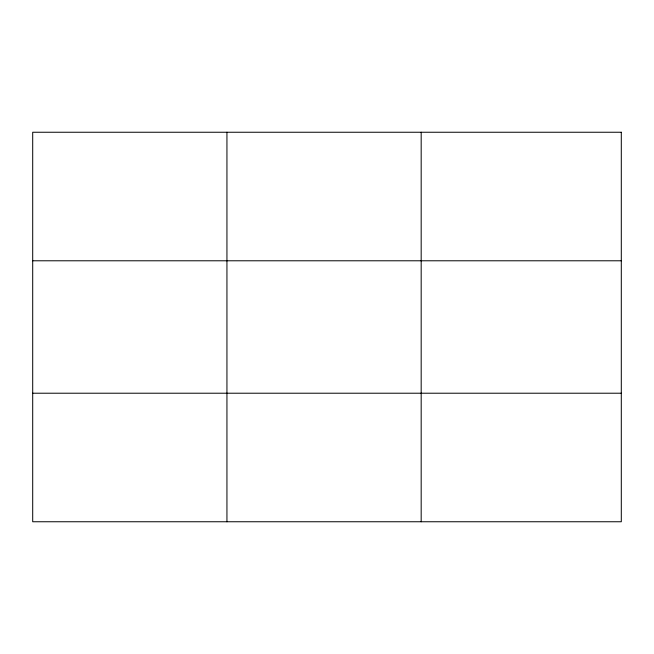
<?xml version="1.0" encoding="UTF-8"?>
<svg xmlns="http://www.w3.org/2000/svg" width="654" height="654" viewBox="0 0 654 654"><rect width="100%" height="100%" fill="white"/><g stroke="black" fill="none" stroke-linecap="round" stroke-linejoin="round"><path stroke-width="0.98" d="M226.938 521.753L226.938 132.247M421.176 521.753L421.176 132.247M32.7 260.783L621.3 260.783M32.7 393.218L621.3 393.218M621.3 132.247L621.3 521.753L32.7 521.753L32.7 132.247L621.3 132.247"/></g></svg>
